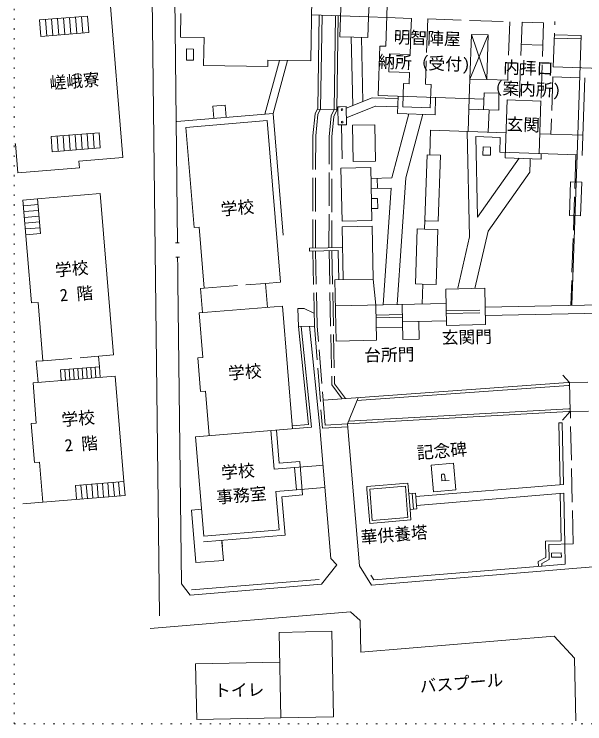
# Model space of a CAD drawing. Units: millimetres, scale not verified. Extents: x 12376 to 409389, y 16384 to 280842.
# Drawn here: x 12376 to 114501, y 16384 to 143414 of the extents above; entities that cross this region are included whole.
import ezdxf
from ezdxf.enums import TextEntityAlignment as Align

# ---------------------------------------------------------------- set-up
doc = ezdxf.new("R2010")
doc.units = ezdxf.units.MM
doc.header["$LTSCALE"] = 1000
doc.linetypes.add('DASHED', pattern=[7.5, 6, -1.5])
doc.linetypes.add('DOTTED', pattern=[1.75, 0.25, -1.5])
doc.layers.add('1-0', color=3, linetype='Continuous', lineweight=13)
doc.layers.add('1-1', color=3, linetype='Continuous', lineweight=13)
doc.styles.add('ＭＳ ゴシック', font='')
doc.styles.get('ＭＳ ゴシック').set_extended_font_data('MS Gothic')

msp = doc.modelspace()

# ---------------------------------------------------------------- linework, layer by layer
at = {"layer": '1-0', "color": 4, "linetype": 'DOTTED'}
for q in [(12376, 280842), (409389, 16384)]:
    msp.add_line((12376, 16384), q, dxfattribs=at)
at = {"layer": '1-0', "color": 2}
for p, q in [((43083, 123153), (44565, 105214)), ((45462, 105288), (44565, 105214)), ((41928, 102484), (41260, 102477)), ((41957, 99942), (41297, 99934)), ((46110, 81962), (45213, 81888)), ((45710, 75880), (45213, 81888)), ((46607, 75954), (45710, 75880))]:
    msp.add_line(p, q, dxfattribs=at)
at = {"layer": '1-0'}
for p, q in [((99271, 118734), (113119, 118263)), ((111548, 77462), (111769, 77467)), ((108547, 46925), (110298, 46962)), ((108562, 46200), (108547, 46925)), ((110313, 46237), (108562, 46200)), ((110298, 46962), (110313, 46237)), ((67387, 41363), (70101, 44818))]:
    msp.add_line(p, q, dxfattribs=at)
at = {"layer": '1-0', "color": 4}
msp.add_line((41649, 98123), (41678, 95580), dxfattribs=at)
at = {"layer": '1-0', "color": 4, "linetype": 'DASHED'}
msp.add_line((111769, 77467), (115033, 77535), dxfattribs=at)
at = {"layer": '1-0', "color": 4}
for centre in [(71038, 126348), (71086, 124098)]:
    msp.add_circle(centre, 150, dxfattribs=at)
at = {"layer": '1-1'}
for p, q in [((36543, 194845), (38362, 35732)), ((41599, 102478), (40612, 188883)), ((70686, 139387), (71592, 166002)), ((75886, 145170), (75809, 142930)), ((78883, 137667), (79133, 145009)), ((70830, 143098), (65591, 143277)), ((75809, 142930), (75683, 139217)), ((75813, 142929), (75787, 142930)), ((79047, 142819), (75813, 142929)), ((79077, 142818), (79047, 142819)), ((94222, 139801), (93949, 131799)), ((94222, 139801), (96948, 131703)), ((97220, 139699), (94222, 139801)), ((70686, 139387), (75683, 139217)), ((93950, 131805), (97220, 139699)), ((96948, 131703), (97220, 139699)), ((113846, 139576), (113120, 118225)), ((77522, 128843), (77823, 137703)), ((78883, 137667), (77823, 137703)), ((106988, 137865), (103128, 137997)), ((79437, 133101), (79546, 136299)), ((79546, 136299), (83255, 136173)), ((108854, 133992), (120059, 133611)), ((83146, 132975), (79437, 133101)), ((81936, 126813), (82079, 131010)), ((83078, 130976), (82079, 131010)), ((85981, 130878), (86981, 130844)), ((86981, 130844), (86838, 126646)), ((96948, 131703), (93950, 131805)), ((114489, 131997), (114017, 118124)), ((76449, 128459), (81087, 128301)), ((77522, 128843), (96461, 128198)), ((80995, 125644), (81100, 128731)), ((87697, 125416), (87801, 128494)), ((96489, 129366), (96385, 126316)), ((100589, 128058), (100237, 117701)), ((100589, 128058), (106641, 127852)), ((106649, 127911), (106329, 118494)), ((106641, 127852), (106646, 127851)), ((81036, 126834), (77073, 126969)), ((86838, 126646), (81936, 126813)), ((99102, 126219), (93766, 126401)), ((97229, 122312), (97364, 126290)), ((80995, 125644), (87697, 125416)), ((76932, 123605), (72933, 123520)), ((73070, 117022), (72933, 123520)), ((77069, 117106), (76932, 123605)), ((86910, 122657), (86759, 118240)), ((86910, 122657), (100424, 122197)), ((106445, 121992), (114138, 121730)), ((86276, 118249), (85823, 104942)), ((88674, 118167), (86276, 118249)), ((88272, 106352), (88674, 118167)), ((106676, 117482), (106710, 118476)), ((113120, 118225), (112203, 91301)), ((73070, 117022), (77069, 117106)), ((100237, 117701), (106676, 117482)), ((76197, 115987), (70848, 115875)), ((71048, 106377), (70848, 115875)), ((76397, 106490), (76197, 115987)), ((111955, 113393), (111750, 107397)), ((111955, 113393), (113953, 113325)), ((113953, 113325), (113749, 107329)), ((113749, 107329), (111750, 107397)), ((71048, 106377), (76397, 106490)), ((76418, 105490), (71069, 105377)), ((76418, 105490), (76618, 95992)), ((86033, 106429), (85871, 106434)), ((88272, 106352), (86033, 106429)), ((71069, 105377), (71269, 95892)), ((84189, 95144), (84523, 104978)), ((84523, 104978), (85784, 104935)), ((88221, 104852), (85784, 104935)), ((87886, 95018), (88221, 104852)), ((68483, 101574), (71137, 101630)), ((65246, 101506), (68483, 101574)), ((65246, 101506), (65247, 101450)), ((65256, 101006), (65247, 101450)), ((70347, 101114), (65256, 101006)), ((70347, 101114), (70350, 100952)), ((70350, 100952), (70457, 95862)), ((41649, 98123), (41628, 99941)), ((42297, 41449), (41678, 95580)), ((69790, 95848), (76618, 95992)), ((70021, 84905), (69790, 95848)), ((84189, 95144), (85410, 95102)), ((85488, 95100), (85365, 91496)), ((87886, 95018), (85410, 95102)), ((88918, 59861), (90213, 59969)), ((72583, 36417), (36701, 33453)), ((74273, 34894), (72583, 36417)), ((74273, 34894), (74393, 29197)), ((69228, 32942), (59780, 32742)), ((59780, 32742), (60103, 17446)), ((69551, 17645), (69228, 32942)), ((74393, 29197), (109047, 32059)), ((112671, 28136), (109047, 32059)), ((112671, 28136), (112908, 16900)), ((44835, 27126), (59892, 27444)), ((45045, 17128), (44835, 27126)), ((45045, 17128), (60103, 17446)), ((69551, 17645), (60103, 17446))]:
    msp.add_line(p, q, dxfattribs=at)
at = {"layer": '1-1', "color": 2}
for p, q in [((65490, 135059), (65969, 166839)), ((42152, 139311), (42215, 143510)), ((66968, 143231), (66717, 126588)), ((67467, 143214), (67215, 126468)), ((69867, 143139), (69614, 126343)), ((70366, 143123), (70112, 126231)), ((46351, 139248), (42152, 139311)), ((46351, 139248), (46276, 134248)), ((72972, 127061), (72714, 139309)), ((74758, 127778), (74516, 139269)), ((43209, 135188), (43239, 137188)), ((44489, 137169), (43239, 137188)), ((44459, 135170), (44489, 137169)), ((44459, 135170), (43209, 135188)), ((57794, 135175), (57779, 134185)), ((65490, 135059), (57794, 135175)), ((57777, 134075), (46276, 134248)), ((57777, 134075), (57779, 134185)), ((71788, 126583), (76449, 128459)), ((70286, 126333), (66619, 126388)), ((70278, 126832), (70723, 126841)), ((70278, 126832), (70346, 123582)), ((71777, 126863), (70723, 126841)), ((71777, 126863), (71846, 123614)), ((77035, 126970), (71818, 124870)), ((77035, 126970), (77073, 126969)), ((79948, 114097), (83033, 125593)), ((82447, 114150), (85493, 125501)), ((71846, 123614), (70346, 123582)), ((70970, 123597), (71098, 117507)), ((93471, 122426), (93869, 103565)), ((95295, 107100), (94991, 121493)), ((94991, 121493), (99360, 121345)), ((99271, 118734), (99360, 121345)), ((96260, 118190), (96287, 119646)), ((96287, 119646), (97644, 119621)), ((97644, 119621), (97616, 118165)), ((97616, 118165), (96260, 118190)), ((95295, 107100), (102731, 117621)), ((104638, 115122), (104703, 117008)), ((104703, 117008), (104721, 117538)), ((104638, 115122), (97176, 104563)), ((76324, 114021), (76243, 114019)), ((79948, 114097), (76324, 114021)), ((77376, 112243), (77338, 114042)), ((82447, 114150), (80939, 91435)), ((79818, 112294), (76277, 112220)), ((79818, 112294), (78430, 91390)), ((76449, 110412), (76314, 110409)), ((77414, 110432), (76449, 110412)), ((77452, 108632), (77414, 110432)), ((77452, 108632), (76352, 108609)), ((97176, 104563), (94830, 94328)), ((91758, 94355), (93869, 103565)), ((76618, 95992), (77074, 91356)), ((96610, 94358), (89611, 94211)), ((89748, 87712), (89611, 94211)), ((96746, 87860), (96610, 94358)), ((89662, 91620), (69969, 91205)), ((120508, 91470), (96682, 90968)), ((63169, 90734), (63753, 90746)), ((63169, 90734), (63237, 87504)), ((63753, 90746), (64261, 90757)), ((64261, 90757), (66019, 89891)), ((77206, 85056), (77074, 91356)), ((81955, 85156), (81823, 91456)), ((119039, 89939), (96707, 89468)), ((89727, 88521), (81885, 88356)), ((84855, 85218), (84788, 88381)), ((96746, 87860), (89748, 87712)), ((66110, 87565), (63237, 87504)), ((63237, 87504), (65025, 69950)), ((65575, 69494), (63738, 87520)), ((65243, 87549), (67086, 69454)), ((81910, 87356), (77159, 87256)), ((84855, 85218), (81955, 85156)), ((70021, 84905), (77206, 85056)), ((111548, 77462), (67736, 74316)), ((69230, 77054), (71062, 74567)), ((69726, 77223), (71651, 74612)), ((73710, 74244), (111572, 76962)), ((111572, 76962), (111752, 76966)), ((72052, 70075), (73912, 74750)), ((72254, 70587), (111648, 72773)), ((111648, 72773), (111839, 72777)), ((72052, 70075), (111667, 72274)), ((111876, 72278), (111667, 72274)), ((110453, 70250), (109853, 70238)), ((110086, 59194), (109853, 70238)), ((110685, 59246), (110453, 70250)), ((67543, 69325), (72080, 69576)), ((110298, 49139), (110119, 57597)), ((110718, 57644), (110910, 48538)), ((107444, 49079), (110298, 49139)), ((107444, 49079), (107505, 46168)), ((108056, 48492), (112410, 48583)), ((108113, 45816), (108056, 48492)), ((106183, 45444), (107505, 46168)), ((108113, 45816), (106790, 45093)), ((106183, 45444), (106201, 44567)), ((106790, 45093), (106800, 44621)), ((106800, 44621), (106800, 44626))]:
    msp.add_line(p, q, dxfattribs=at)
at = {"layer": '1-1', "color": 6}
for p, q in [((31843, 117772), (29249, 149167)), ((25479, 143090), (16887, 142380)), ((17133, 139409), (16887, 142380)), ((18207, 139497), (17961, 142469)), ((19281, 139586), (19035, 142558)), ((20355, 139675), (20109, 142646)), ((21428, 139764), (21183, 142735)), ((22502, 139852), (22257, 142824)), ((23576, 139941), (23331, 142912)), ((24650, 140030), (24405, 143001)), ((25479, 143090), (25724, 140118)), ((25724, 140118), (17133, 139409)), ((59840, 135153), (57250, 125534)), ((61282, 135122), (58731, 125649)), ((50139, 127147), (47946, 126966)), ((50139, 127147), (50319, 124959)), ((47946, 126966), (48127, 124773)), ((58731, 125649), (41472, 124224)), ((58731, 125649), (60531, 103861)), ((43083, 123153), (57634, 124355)), ((60021, 95453), (57634, 124355)), ((27570, 122199), (18978, 121490)), ((25644, 119331), (25422, 122022)), ((26718, 119420), (26496, 122111)), ((27570, 122199), (27792, 119509)), ((19201, 118799), (18978, 121490)), ((20275, 118888), (20052, 121578)), ((21349, 118976), (21126, 121667)), ((22422, 119065), (22200, 121756)), ((23496, 119154), (23274, 121845)), ((24570, 119242), (24348, 121933)), ((12618, 120197), (12509, 120188)), ((12618, 120197), (13047, 115015)), ((27792, 119509), (19201, 118799)), ((31843, 117772), (23967, 117121)), ((23967, 117121), (24066, 115925)), ((13047, 115015), (24066, 115925)), ((27772, 111292), (16564, 110366)), ((27772, 111292), (30157, 82418)), ((13941, 110150), (16564, 110366)), ((13941, 110150), (15463, 91732)), ((14028, 109113), (16650, 109329)), ((16564, 110366), (17078, 104145)), ((14114, 108076), (16735, 108293)), ((14200, 107039), (16821, 107256)), ((14286, 106002), (16906, 106219)), ((14372, 104965), (16992, 105182)), ((45462, 105288), (46366, 94348)), ((17078, 104145), (14458, 103929)), ((57330, 95231), (60021, 95453)), ((45731, 94297), (46366, 94348)), ((45731, 94297), (46087, 89987)), ((57330, 95231), (57685, 90937)), ((16659, 91830), (15463, 91732)), ((16659, 91830), (17522, 81386)), ((45452, 89935), (60375, 91168)), ((62189, 69214), (60375, 91168)), ((46110, 81962), (45452, 89935)), ((16327, 81275), (17560, 81377)), ((27466, 82196), (27623, 80298)), ((16327, 81275), (16640, 77487)), ((20664, 79727), (27622, 80302)), ((24530, 80046), (24683, 78190)), ((25303, 80110), (25457, 78243)), ((26076, 80174), (26231, 78296)), ((26849, 80238), (27005, 78348)), ((27622, 80302), (27779, 78401)), ((20664, 79727), (20812, 77926)), ((21437, 79791), (21587, 77979)), ((22210, 79855), (22361, 78032)), ((22983, 79919), (23135, 78084)), ((23756, 79983), (23909, 78137)), ((111751, 77473), (110552, 78797)), ((15743, 77414), (30470, 78631)), ((20812, 77926), (20820, 77831)), ((30470, 78631), (32028, 59763)), ((16337, 70223), (15743, 77414)), ((111751, 77473), (111860, 72283)), ((46607, 75954), (47265, 67985)), ((111860, 72283), (110482, 70754)), ((16337, 70223), (15440, 70149)), ((16016, 63173), (15440, 70149)), ((65025, 69950), (62148, 69712)), ((72052, 70075), (74149, 44691)), ((65575, 69494), (44850, 67782)), ((58878, 61943), (58304, 68893)), ((59792, 63022), (59301, 68975)), ((67086, 69454), (69026, 45974)), ((46321, 49971), (44850, 67782)), ((16913, 63247), (16016, 63173)), ((17507, 56055), (16913, 63247)), ((62566, 62248), (58878, 61943)), ((63480, 63327), (59792, 63022)), ((62895, 58262), (62566, 62248)), ((63974, 57347), (63480, 63327)), ((90997, 63038), (87010, 62709)), ((87406, 57925), (87010, 62709)), ((90997, 63038), (91392, 58255)), ((23352, 59047), (32028, 59763)), ((32234, 57272), (32028, 59763)), ((23352, 59047), (23551, 56642)), ((24522, 56631), (24316, 59126)), ((25486, 56718), (25280, 59206)), ((26449, 56811), (26244, 59285)), ((27414, 56878), (27208, 59365)), ((28379, 56945), (28172, 59445)), ((29340, 57053), (29136, 59524)), ((30304, 57132), (30100, 59604)), ((31269, 57202), (31064, 59683)), ((82847, 59455), (75472, 58846)), ((75472, 58846), (75516, 58316)), ((76012, 58389), (82390, 58916)), ((82390, 58916), (82736, 54730)), ((82847, 59455), (83004, 57562)), ((110685, 59246), (84249, 57063)), ((32234, 57272), (17507, 56055)), ((59207, 57957), (62895, 58262)), ((59207, 57957), (59775, 51083)), ((60286, 57043), (63974, 57347)), ((76016, 52269), (75516, 58316)), ((76473, 52808), (76012, 58389)), ((84200, 57661), (83004, 57562)), ((83234, 54773), (83004, 57562)), ((83602, 57604), (83833, 54815)), ((84249, 57063), (84200, 57661)), ((110718, 57644), (84381, 55468)), ((91392, 58255), (87406, 57925)), ((17507, 56055), (13935, 55760)), ((23551, 56642), (23558, 56557)), ((60854, 50169), (60286, 57043)), ((84249, 57063), (84381, 55468)), ((44128, 54655), (45922, 54804)), ((44906, 45239), (44128, 54655)), ((82736, 54730), (82851, 53335)), ((83234, 54771), (84430, 54870)), ((83391, 52878), (83234, 54773)), ((84430, 54870), (84381, 55468)), ((83391, 52878), (76016, 52269)), ((76473, 52808), (82851, 53335)), ((46321, 49971), (59272, 51041)), ((59775, 51083), (59272, 51041)), ((46269, 48964), (60854, 50169)), ((49628, 48128), (49536, 49242)), ((49835, 45646), (49564, 48925)), ((69026, 45974), (70101, 44818)), ((44906, 45239), (49835, 45646)), ((74149, 44691), (76298, 41196)), ((118340, 44669), (76298, 41196)), ((106835, 44621), (76736, 42135)), ((66987, 42233), (44111, 40343)), ((76736, 42135), (76226, 42964)), ((42297, 41449), (43878, 39421)), ((67387, 41363), (43878, 39421))]:
    msp.add_line(p, q, dxfattribs=at)
at = {"layer": '1-1', "color": 2, "linetype": 'DASHED'}
for p, q in [((75787, 142930), (70830, 143098)), ((83476, 142668), (79077, 142818)), ((83476, 142668), (83392, 140205)), ((86379, 142569), (85981, 130878)), ((86379, 142569), (101066, 142069)), ((101066, 142069), (100709, 131572)), ((103265, 141994), (102790, 128032)), ((107124, 141863), (103285, 141994)), ((108854, 133992), (109129, 142088)), ((83255, 136173), (83392, 140205)), ((113846, 139576), (109029, 139740)), ((109008, 139140), (113819, 138976)), ((83078, 130976), (83146, 132975)), ((108792, 132193), (108443, 121927)), ((108792, 132193), (113571, 132030)), ((93949, 131799), (93830, 128301)), ((96948, 131703), (100712, 131575)), ((93830, 128301), (93631, 122435)), ((96489, 129366), (99102, 129277)), ((99102, 126219), (99102, 129081)), ((66717, 126588), (66229, 125602)), ((66717, 125462), (67215, 126468)), ((69614, 126343), (69105, 125223)), ((70112, 126231), (69595, 125091)), ((66229, 125602), (65832, 121634)), ((66332, 121610), (66717, 125462)), ((69105, 125223), (68732, 121489)), ((69595, 125091), (69232, 121465)), ((65832, 121634), (65813, 101518)), ((66332, 121610), (66313, 101525)), ((68713, 101594), (68732, 121489)), ((69232, 121465), (69213, 101601)), ((66108, 87550), (65824, 101019)), ((66608, 87575), (66324, 101030)), ((68713, 101594), (68713, 101583)), ((68723, 101086), (69230, 77054)), ((69213, 101601), (69213, 101594)), ((69223, 101097), (69726, 77223)), ((89694, 90321), (96690, 90468)), ((77108, 89555), (81859, 89655)), ((77119, 89055), (81868, 89156)), ((89705, 89821), (96701, 89968)), ((66108, 87550), (67543, 69325)), ((68003, 69851), (66608, 87575)), ((112410, 48583), (111911, 72270)), ((68003, 69851), (72052, 70075))]:
    msp.add_line(p, q, dxfattribs=at)
at = {"layer": '1-1', "linetype": 'DASHED'}
for p, q in [((107124, 141863), (106649, 127911)), ((99102, 129277), (99102, 129081)), ((112920, 118232), (112003, 91294)), ((110910, 48538), (110986, 44964)), ((110986, 44964), (106835, 44621))]:
    msp.add_line(p, q, dxfattribs=at)
at = {"layer": '1-1', "color": 6, "linetype": 'DASHED'}
for p, q in [((46366, 94348), (57330, 95231)), ((30157, 82418), (17560, 81377)), ((62566, 62248), (66411, 62566)), ((66411, 62566), (67630, 62666)), ((62889, 58264), (67940, 58681))]:
    msp.add_line(p, q, dxfattribs=at)
at = {"layer": '1-1', "color": 4, "linetype": 'DASHED'}
msp.add_line((115156, 72347), (111876, 72278), dxfattribs=at)
at = {"layer": '1-1', "color": 4}
for p, q in [((88918, 59861), (88839, 60807)), ((89516, 59910), (89437, 60857))]:
    msp.add_line(p, q, dxfattribs=at)
msp.add_arc((89138, 60832), 300, 0, 180.00001, dxfattribs=at)

# ---------------------------------------------------------------- texts
at = {"layer": '1-1', "style": 'ＭＳ ゴシック'}
for s, rotation, p in [('明智陣屋', 358.049, (80243, 137589)), ('納所（受付)', 358.049, (77469, 133203)), ('内拝口', 358.051, (99826, 132184)), ('嵯峨寮', 4.722, (18858, 129307)), ('（案内所)', 358.051, (96698, 128501)), ('玄関', 358.049, (100429, 121995)), ('学校', 4.722, (49473, 106745)), ('学校', 4.722, (19815, 95838)), ('2 階', 4.722, (20676, 91342)), ('玄関門', 1.207, (88921, 83755)), ('台所門', 1.207, (75049, 80598)), ('学校', 4.722, (50812, 77374)), ('学校', 4.722, (20963, 69051)), ('2 階', 4.722, (21537, 64458)), ('記念碑', 4.722, (84584, 63119)), ('学校', 4.722, (49569, 59579)), ('事務室', 4.722, (48708, 55178)), ('華供養塔', 4.722, (74539, 48003)), ('バスプール', 4.722, (85087, 21308)), ('トイレ', 1.207, (48184, 20582))]:
    msp.add_text(s, height=2199, rotation=rotation, dxfattribs=at).set_placement(p, align=Align.BOTTOM_LEFT)

doc.saveas('drawing.dxf')
